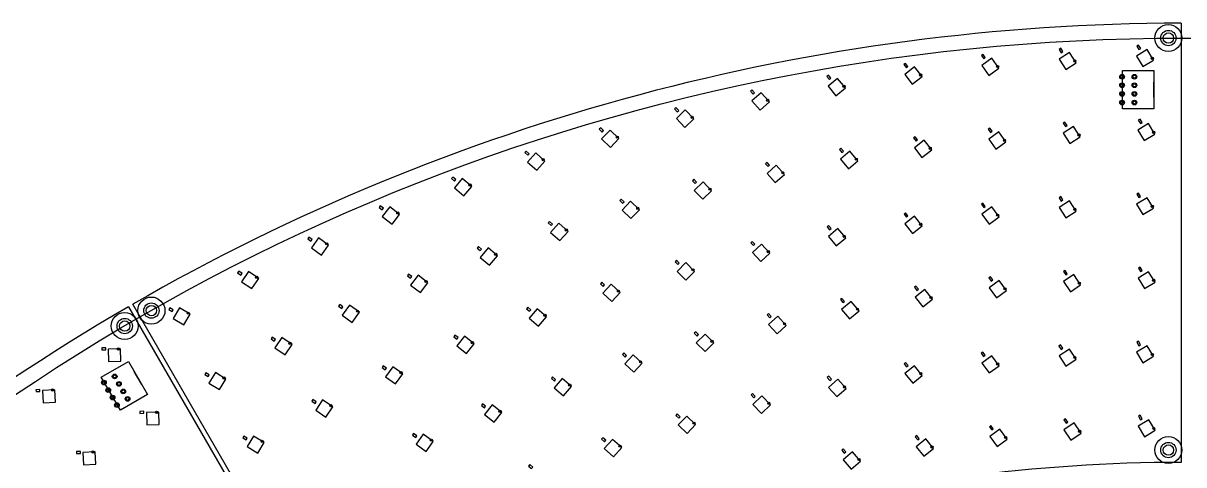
# Model space of a CAD drawing. Header units: millimetres. Extents: x -854 to 854, y -854 to 854.
# Drawn here: x -470.6 to 0, y 675 to 854 of the extents above; entities that cross this region are included whole.
import ezdxf

# ---------------------------------------------------------------- set-up
doc = ezdxf.new("R2010")
doc.units = ezdxf.units.MM
for name, color, linetype in [('CAP', 30, 'Continuous'), ('LED', 7, 'Continuous'), ('MOUNT', 1, 'Continuous'), ('OUTLINE', 2, 'Continuous'), ('WAGO', 3, 'Continuous')]:
    doc.layers.add(name, color=color, linetype=linetype)

msp = doc.modelspace()

# ---------------------------------------------------------------- linework, layer by layer
at = {"layer": 'CAP'}
for points in [[(-49.02, 842.48), (-49.9, 843.82), (-50.56, 843.38), (-49.69, 842.05), (-49.02, 842.48)], [(-17.48, 843.73), (-18.31, 845.1), (-18.99, 844.69), (-18.17, 843.31), (-17.48, 843.73)], [(-111.84, 836.47), (-112.81, 837.73), (-113.45, 837.25), (-112.48, 835.98), (-111.84, 836.47)], [(-80.49, 840.06), (-81.41, 841.37), (-82.06, 840.9), (-81.14, 839.6), (-80.49, 840.06)], [(-143.04, 831.7), (-144.06, 832.93), (-144.68, 832.42), (-143.66, 831.19), (-143.04, 831.7)], [(-174.04, 825.77), (-175.1, 826.96), (-175.7, 826.43), (-174.63, 825.24), (-174.04, 825.77)], [(-204.79, 818.68), (-205.9, 819.84), (-206.48, 819.28), (-205.37, 818.13), (-204.79, 818.68)], [(-16.92, 813.73), (-17.75, 815.1), (-18.43, 814.69), (-17.61, 813.32), (-16.92, 813.73)], [(-235.26, 810.45), (-236.41, 811.56), (-236.97, 810.99), (-235.82, 809.88), (-235.26, 810.45)], [(-77.69, 810.19), (-78.61, 811.5), (-79.26, 811.04), (-78.34, 809.73), (-77.69, 810.19)], [(-47.34, 812.53), (-48.21, 813.87), (-48.88, 813.43), (-48.01, 812.09), (-47.34, 812.53)], [(-107.93, 806.72), (-108.9, 807.99), (-109.53, 807.5), (-108.56, 806.23), (-107.93, 806.72)], [(-265.4, 801.09), (-266.59, 802.16), (-267.13, 801.56), (-265.93, 800.49), (-265.4, 801.09)], [(-138.01, 802.12), (-139.03, 803.35), (-139.65, 802.84), (-138.63, 801.61), (-138.01, 802.12)], [(-167.91, 796.4), (-168.98, 797.59), (-169.57, 797.06), (-168.51, 795.87), (-167.91, 796.4)], [(-295.17, 790.61), (-296.4, 791.63), (-296.91, 791.01), (-295.68, 789.99), (-295.17, 790.61)], [(-197.57, 789.57), (-198.68, 790.72), (-199.26, 790.16), (-198.15, 789.01), (-197.57, 789.57)], [(-226.96, 781.63), (-228.11, 782.74), (-228.66, 782.16), (-227.51, 781.05), (-226.96, 781.63)], [(-49.03, 782.37), (-49.91, 783.71), (-50.58, 783.27), (-49.7, 781.93), (-49.03, 782.37)], [(-17.49, 783.71), (-18.32, 785.08), (-19, 784.67), (-18.17, 783.3), (-17.49, 783.71)], [(-324.52, 779.02), (-325.79, 779.99), (-326.28, 779.36), (-325.01, 778.38), (-324.52, 779.02)], [(-111.83, 775.89), (-112.81, 777.15), (-113.44, 776.66), (-112.46, 775.4), (-111.83, 775.89)], [(-80.49, 779.77), (-81.43, 781.06), (-82.08, 780.6), (-81.14, 779.3), (-80.49, 779.77)], [(-256.02, 772.59), (-257.22, 773.66), (-257.75, 773.06), (-256.56, 772), (-256.02, 772.59)], [(-142.98, 770.76), (-144.02, 771.98), (-144.63, 771.46), (-143.59, 770.24), (-142.98, 770.76)], [(-353.42, 766.34), (-354.73, 767.26), (-355.19, 766.61), (-353.89, 765.69), (-353.42, 766.34)], [(-284.73, 762.48), (-285.96, 763.5), (-286.47, 762.88), (-285.24, 761.86), (-284.73, 762.48)], [(-173.9, 764.38), (-174.98, 765.55), (-175.57, 765.01), (-174.49, 763.84), (-173.9, 764.38)], [(-204.54, 756.76), (-205.67, 757.89), (-206.23, 757.32), (-205.1, 756.19), (-204.54, 756.76)], [(-381.83, 752.59), (-383.17, 753.46), (-383.61, 752.79), (-382.27, 751.92), (-381.83, 752.59)], [(-47.22, 752.43), (-48.1, 753.76), (-48.77, 753.32), (-47.89, 751.99), (-47.22, 752.43)], [(-16.88, 753.72), (-17.71, 755.09), (-18.4, 754.68), (-17.57, 753.31), (-16.88, 753.72)], [(-313.04, 751.3), (-314.31, 752.27), (-314.8, 751.64), (-313.53, 750.67), (-313.04, 751.3)], [(-234.84, 747.91), (-236.02, 748.99), (-236.56, 748.4), (-235.38, 747.32), (-234.84, 747.91)], [(-77.48, 749.92), (-78.41, 751.22), (-79.06, 750.75), (-78.13, 749.45), (-77.48, 749.92)], [(-107.61, 746.19), (-108.6, 747.45), (-109.23, 746.96), (-108.24, 745.7), (-107.61, 746.19)], [(-340.92, 739.07), (-342.22, 740), (-342.68, 739.34), (-341.38, 738.42), (-340.92, 739.07)], [(-264.77, 737.84), (-265.98, 738.88), (-266.5, 738.27), (-265.28, 737.23), (-264.77, 737.84)], [(-137.57, 741.25), (-138.61, 742.47), (-139.22, 741.95), (-138.18, 740.73), (-137.57, 741.25)], [(-409.7, 737.78), (-411.08, 738.61), (-411.49, 737.92), (-410.12, 737.1), (-409.7, 737.78)], [(-167.31, 735.11), (-168.39, 736.29), (-168.98, 735.74), (-167.89, 734.57), (-167.31, 735.11)], [(-368.31, 725.81), (-369.65, 726.68), (-370.09, 726.01), (-368.75, 725.14), (-368.31, 725.81)], [(-294.26, 726.58), (-295.52, 727.57), (-296.01, 726.94), (-294.75, 725.95), (-294.26, 726.58)], [(-196.77, 727.78), (-197.9, 728.91), (-198.47, 728.34), (-197.34, 727.21), (-196.77, 727.78)], [(-17.5, 723.7), (-18.33, 725.07), (-19.01, 724.65), (-18.18, 723.28), (-17.5, 723.7)], [(-437.11, 722.4), (-438.71, 722.37), (-438.69, 721.57), (-437.09, 721.6), (-437.11, 722.4)], [(-225.92, 719.26), (-227.09, 720.35), (-227.63, 719.76), (-226.46, 718.68), (-225.92, 719.26)], [(-80.5, 719.42), (-81.45, 720.71), (-82.09, 720.24), (-81.15, 718.95), (-80.5, 719.42)], [(-49.05, 722.25), (-49.93, 723.58), (-50.6, 723.13), (-49.71, 721.8), (-49.05, 722.25)], [(-111.81, 715.22), (-112.81, 716.47), (-113.43, 715.97), (-112.43, 714.72), (-111.81, 715.22)], [(-395.19, 711.53), (-396.56, 712.35), (-396.98, 711.67), (-395.61, 710.84), (-395.19, 711.53)], [(-323.28, 714.15), (-324.58, 715.08), (-325.04, 714.43), (-323.75, 713.5), (-323.28, 714.15)], [(-254.69, 709.58), (-255.91, 710.62), (-256.43, 710.01), (-255.21, 708.97), (-254.69, 709.58)], [(-142.9, 709.67), (-143.95, 710.87), (-144.55, 710.34), (-143.5, 709.14), (-142.9, 709.67)], [(-463.81, 705.55), (-465.41, 705.46), (-465.36, 704.66), (-463.77, 704.75), (-463.81, 705.55)], [(-351.77, 700.55), (-353.11, 701.43), (-353.55, 700.76), (-352.21, 699.88), (-351.77, 700.55)], [(-173.72, 702.76), (-174.82, 703.91), (-175.4, 703.36), (-174.3, 702.2), (-173.72, 702.76)], [(-421.62, 696.7), (-423.22, 696.67), (-423.21, 695.87), (-421.61, 695.9), (-421.62, 696.7)], [(-283.06, 698.75), (-284.32, 699.74), (-284.81, 699.11), (-283.55, 698.12), (-283.06, 698.75)], [(-204.21, 694.51), (-205.36, 695.62), (-205.91, 695.04), (-204.76, 693.93), (-204.21, 694.51)], [(-47.08, 692.31), (-47.97, 693.64), (-48.64, 693.2), (-47.75, 691.87), (-47.08, 692.31)], [(-16.84, 693.7), (-17.67, 695.07), (-18.35, 694.66), (-17.52, 693.29), (-16.84, 693.7)], [(-310.97, 686.79), (-312.26, 687.72), (-312.73, 687.07), (-311.43, 686.14), (-310.97, 686.79)], [(-77.24, 689.6), (-78.18, 690.89), (-78.83, 690.41), (-77.88, 689.12), (-77.24, 689.6)], [(-379.7, 685.82), (-381.06, 686.64), (-381.48, 685.96), (-380.11, 685.13), (-379.7, 685.82)], [(-234.31, 684.94), (-235.51, 686), (-236.04, 685.4), (-234.83, 684.34), (-234.31, 684.94)], [(-107.24, 685.57), (-108.24, 686.82), (-108.87, 686.32), (-107.87, 685.07), (-107.24, 685.57)], [(-447.38, 680.45), (-448.98, 680.36), (-448.93, 679.56), (-447.33, 679.65), (-447.38, 680.45)], [(-137.05, 680.24), (-138.1, 681.44), (-138.7, 680.92), (-137.65, 679.71), (-137.05, 680.24)], [(-263.96, 674.07), (-265.21, 675.07), (-265.71, 674.45), (-264.46, 673.45), (-263.96, 674.07)]]:
    msp.add_lwpolyline(points, dxfattribs=at)
at = {"layer": 'LED'}
for points in [[(-16.56, 836.42), (-12.28, 839), (-14.86, 843.28), (-19.14, 840.7), (-16.56, 836.42)], [(-79.02, 832.85), (-74.94, 835.74), (-77.83, 839.82), (-81.91, 836.92), (-79.02, 832.85)], [(-47.82, 835.22), (-43.64, 837.96), (-46.38, 842.14), (-50.56, 839.4), (-47.82, 835.22)], [(-110.1, 829.31), (-106.14, 832.35), (-109.18, 836.32), (-113.15, 833.28), (-110.1, 829.31)], [(-141.04, 824.61), (-137.19, 827.8), (-140.38, 831.65), (-144.23, 828.46), (-141.04, 824.61)], [(-171.77, 818.76), (-168.04, 822.09), (-171.37, 825.82), (-175.1, 822.49), (-171.77, 818.76)], [(-202.26, 811.77), (-198.66, 815.24), (-202.13, 818.84), (-205.73, 815.37), (-202.26, 811.77)], [(-232.48, 803.64), (-229.01, 807.24), (-232.61, 810.71), (-236.08, 807.1), (-232.48, 803.64)], [(-76.22, 802.98), (-72.14, 805.87), (-75.03, 809.95), (-79.11, 807.05), (-76.22, 802.98)], [(-46.14, 805.26), (-41.96, 808), (-44.69, 812.19), (-48.88, 809.45), (-46.14, 805.26)], [(-16, 806.43), (-11.71, 809.01), (-14.3, 813.29), (-18.58, 810.71), (-16, 806.43)], [(-106.19, 799.57), (-102.22, 802.61), (-105.26, 806.58), (-109.23, 803.53), (-106.19, 799.57)], [(-262.36, 794.38), (-259.03, 798.11), (-262.76, 801.44), (-266.09, 797.71), (-262.36, 794.38)], [(-136.01, 795.04), (-132.16, 798.23), (-135.35, 802.08), (-139.2, 798.89), (-136.01, 795.04)], [(-165.64, 789.39), (-161.91, 792.73), (-165.25, 796.45), (-168.97, 793.12), (-165.64, 789.39)], [(-291.88, 784.02), (-288.69, 787.87), (-292.54, 791.06), (-295.73, 787.21), (-291.88, 784.02)], [(-195.04, 782.65), (-191.44, 786.12), (-194.91, 789.72), (-198.51, 786.25), (-195.04, 782.65)], [(-224.17, 774.81), (-220.7, 778.41), (-224.3, 781.88), (-227.77, 778.28), (-224.17, 774.81)], [(-47.8, 775.11), (-43.63, 777.87), (-46.39, 782.04), (-50.56, 779.28), (-47.8, 775.11)], [(-16.55, 776.41), (-12.27, 779), (-14.86, 783.27), (-19.14, 780.69), (-16.55, 776.41)], [(-320.99, 772.55), (-317.95, 776.52), (-321.92, 779.56), (-324.96, 775.6), (-320.99, 772.55)], [(-78.97, 772.56), (-74.92, 775.48), (-77.84, 779.54), (-81.9, 776.62), (-78.97, 772.56)], [(-252.98, 765.88), (-249.65, 769.61), (-253.38, 772.94), (-256.71, 769.22), (-252.98, 765.88)], [(-110.02, 768.75), (-106.08, 771.84), (-109.17, 775.77), (-113.1, 772.69), (-110.02, 768.75)], [(-140.88, 763.7), (-137.07, 766.94), (-140.31, 770.75), (-144.12, 767.51), (-140.88, 763.7)], [(-349.65, 760.01), (-346.76, 764.09), (-350.84, 766.98), (-353.73, 762.9), (-349.65, 760.01)], [(-281.45, 755.89), (-278.26, 759.74), (-282.11, 762.93), (-285.3, 759.08), (-281.45, 755.89)], [(-171.52, 757.41), (-167.85, 760.8), (-171.24, 764.47), (-174.91, 761.08), (-171.52, 757.41)], [(-377.83, 746.41), (-375.09, 750.59), (-379.27, 753.33), (-382.01, 749.14), (-377.83, 746.41)], [(-201.88, 749.89), (-198.34, 753.42), (-201.88, 756.96), (-205.41, 753.42), (-201.88, 749.89)], [(-15.95, 746.42), (-11.67, 749), (-14.26, 753.28), (-18.54, 750.69), (-15.95, 746.42)], [(-309.51, 744.84), (-306.47, 748.8), (-310.44, 751.85), (-313.48, 747.88), (-309.51, 744.84)], [(-231.91, 741.15), (-228.52, 744.82), (-232.19, 748.21), (-235.59, 744.54), (-231.91, 741.15)], [(-75.96, 742.71), (-71.9, 745.63), (-74.82, 749.69), (-78.88, 746.77), (-75.96, 742.71)], [(-45.99, 745.17), (-41.82, 747.92), (-44.58, 752.1), (-48.75, 749.34), (-45.99, 745.17)], [(-105.8, 739.05), (-101.87, 742.13), (-104.95, 746.07), (-108.89, 742.99), (-105.8, 739.05)], [(-337.15, 732.74), (-334.25, 736.82), (-338.33, 739.71), (-341.22, 735.64), (-337.15, 732.74)], [(-135.48, 734.19), (-131.67, 737.43), (-134.91, 741.24), (-138.72, 738), (-135.48, 734.19)], [(-405.47, 731.76), (-402.89, 736.04), (-407.17, 738.62), (-409.76, 734.34), (-405.47, 731.76)], [(-261.57, 731.21), (-258.33, 735.02), (-262.13, 738.26), (-265.37, 734.45), (-261.57, 731.21)], [(-164.93, 728.14), (-161.25, 731.53), (-164.64, 735.21), (-168.32, 731.82), (-164.93, 728.14)], [(-364.31, 719.62), (-361.57, 723.81), (-365.75, 726.55), (-368.49, 722.36), (-364.31, 719.62)], [(-290.8, 720.09), (-287.71, 724.02), (-291.65, 727.1), (-294.73, 723.17), (-290.8, 720.09)], [(-194.11, 720.91), (-190.58, 724.44), (-194.11, 727.98), (-197.65, 724.44), (-194.11, 720.91)], [(-430.98, 717.03), (-431.08, 722.03), (-436.08, 721.93), (-435.98, 716.93), (-430.98, 717.03)], [(-47.78, 714.99), (-43.62, 717.77), (-46.4, 721.93), (-50.56, 719.15), (-47.78, 714.99)], [(-16.55, 716.39), (-12.27, 718.99), (-14.87, 723.26), (-19.14, 720.67), (-16.55, 716.39)], [(-222.98, 712.51), (-219.59, 716.18), (-223.27, 719.57), (-226.66, 715.9), (-222.98, 712.51)], [(-78.92, 712.23), (-74.89, 715.18), (-77.85, 719.21), (-81.88, 716.26), (-78.92, 712.23)], [(-390.96, 705.5), (-388.38, 709.78), (-392.66, 712.36), (-395.24, 708.08), (-390.96, 705.5)], [(-319.55, 707.79), (-316.63, 711.85), (-320.69, 714.77), (-323.61, 710.71), (-319.55, 707.79)], [(-109.91, 708.11), (-106.01, 711.24), (-109.14, 715.13), (-113.04, 712.01), (-109.91, 708.11)], [(-251.49, 702.95), (-248.25, 706.76), (-252.06, 710), (-255.3, 706.19), (-251.49, 702.95)], [(-140.7, 702.64), (-136.94, 705.93), (-140.23, 709.69), (-143.99, 706.4), (-140.7, 702.64)], [(-457.49, 700.41), (-457.77, 705.4), (-462.76, 705.12), (-462.48, 700.13), (-457.49, 700.41)], [(-347.8, 694.35), (-345.04, 698.52), (-349.21, 701.28), (-351.97, 697.11), (-347.8, 694.35)], [(-171.21, 695.83), (-167.6, 699.29), (-171.06, 702.9), (-174.67, 699.44), (-171.21, 695.83)], [(-279.59, 692.25), (-276.51, 696.19), (-280.45, 699.27), (-283.53, 695.34), (-279.59, 692.25)], [(-415.5, 691.33), (-415.59, 696.33), (-420.59, 696.24), (-420.5, 691.24), (-415.5, 691.33)], [(-201.4, 687.7), (-197.94, 691.31), (-201.55, 694.77), (-205.01, 691.16), (-201.4, 687.7)], [(-45.82, 685.06), (-41.66, 687.83), (-44.44, 691.99), (-48.6, 689.21), (-45.82, 685.06)], [(-15.89, 686.4), (-11.62, 689), (-14.21, 693.27), (-18.49, 690.68), (-15.89, 686.4)], [(-307.24, 680.44), (-304.32, 684.49), (-308.38, 687.41), (-311.3, 683.36), (-307.24, 680.44)], [(-75.66, 682.4), (-71.62, 685.36), (-74.58, 689.39), (-78.61, 686.44), (-75.66, 682.4)], [(-375.47, 679.78), (-372.89, 684.06), (-377.16, 686.65), (-379.75, 682.37), (-375.47, 679.78)], [(-231.21, 678.26), (-227.91, 682.02), (-231.67, 685.32), (-234.96, 681.56), (-231.21, 678.26)], [(-105.35, 678.46), (-101.45, 681.58), (-104.58, 685.48), (-108.48, 682.35), (-105.35, 678.46)], [(-441.06, 675.31), (-441.34, 680.3), (-446.33, 680.02), (-446.05, 675.03), (-441.06, 675.31)], [(-134.84, 673.21), (-131.08, 676.51), (-134.38, 680.27), (-138.14, 676.97), (-134.84, 673.21)]]:
    msp.add_lwpolyline(points, dxfattribs=at)
for centre in [(-44.17, 838.68), (-12.78, 839.75), (-106.72, 833.04), (-75.5, 836.44), (-137.8, 828.46), (-168.68, 822.73), (-199.32, 815.85), (-12.22, 809.75), (-229.69, 807.83), (-72.7, 806.57), (-42.49, 808.73), (-102.81, 803.29), (-259.73, 798.67), (-132.77, 798.89), (-162.55, 793.36), (-289.42, 788.4), (-192.1, 786.73), (-318.69, 777.03), (-221.38, 779), (-75.48, 776.18), (-44.17, 778.59), (-12.78, 779.74), (-106.68, 772.51), (-250.36, 770.17), (-137.7, 767.59), (-347.52, 764.57), (-278.98, 760.28), (-168.49, 761.43), (-199.02, 754.02), (-375.87, 751.04), (-307.21, 749.31), (-42.36, 748.65), (-12.18, 749.75), (-229.22, 745.4), (-72.47, 746.34), (-102.46, 742.81), (-403.69, 736.46), (-335.02, 737.3), (-259.04, 735.56), (-132.29, 738.08), (-161.9, 732.16), (-362.35, 724.26), (-288.45, 724.54), (-191.25, 725.05), (-431.98, 721.96), (-12.78, 719.73), (-220.29, 716.76), (-75.46, 715.88), (-44.16, 718.49), (-389.18, 710.2), (-317.39, 712.33), (-106.62, 711.91), (-248.97, 707.31), (-137.57, 706.58), (-458.67, 705.3), (-416.49, 696.26), (-345.82, 698.98), (-277.25, 696.71), (-168.26, 699.9), (-198.63, 691.9), (-42.2, 688.55), (-12.13, 689.74), (-373.68, 684.49), (-305.08, 684.98), (-228.62, 682.58), (-102.05, 682.26), (-72.2, 686.06), (-442.24, 680.2), (-131.72, 677.15)]:
    msp.add_circle(centre, 0.45, dxfattribs=at)
at = {"layer": 'MOUNT'}
for centre, radius in [((-6.25, 848), 5.5), ((-6.25, 848), 3.1), ((-6.25, 848), 2.11), ((-418.59, 737.51), 5.5), ((-418.59, 737.51), 3.1), ((-418.59, 737.51), 2.11), ((-429.41, 731.26), 5.5), ((-429.41, 731.26), 3.1), ((-429.41, 731.26), 2.11), ((-6.25, 681), 5.5), ((-6.25, 681), 3.1), ((-6.25, 681), 2.11)]:
    msp.add_circle(centre, radius, dxfattribs=at)
at = {"layer": 'OUTLINE'}
for p, q in [((-1, 854), (-1, 676)), ((-427.87, 739.09), (-338.87, 584.93)), ((-337.13, 585.93), (-426.13, 740.09))]:
    msp.add_line(p, q, dxfattribs=at)
msp.add_circle((0, 0), 848, dxfattribs=at)
for radius, start, end in [(854, 90.0671, 119.9329), (854, 120.0671, 149.9329), (676, 90.0848, 119.9152)]:
    msp.add_arc((0, 0), radius, start, end, dxfattribs=at)
at = {"layer": 'WAGO'}
for p, q in [((-12.1, 824.08), (-12.1, 830.08)), ((-422.52, 707.62), (-425.52, 712.82))]:
    msp.add_line(p, q, dxfattribs=at)
for points in [[(-24.8, 819.33), (-24.8, 834.83), (-12.1, 834.83), (-12.1, 819.33), (-24.8, 819.33)], [(-431.14, 697.16), (-438.89, 710.58), (-427.89, 716.93), (-420.14, 703.51), (-431.14, 697.16)]]:
    msp.add_lwpolyline(points, dxfattribs=at)
for centre, radius in [((-25, 832.33), 0.95), ((-25, 832.33), 0.6), ((-20, 832.33), 0.95), ((-20, 832.33), 0.6), ((-25, 828.83), 0.95), ((-25, 828.83), 0.6), ((-20, 828.83), 0.95), ((-20, 828.83), 0.6), ((-25, 825.33), 0.95), ((-25, 825.33), 0.6), ((-20, 825.33), 0.95), ((-20, 825.33), 0.6), ((-25, 821.83), 0.95), ((-25, 821.83), 0.6), ((-20, 821.83), 0.95), ((-20, 821.83), 0.6), ((-433.48, 710.81), 0.95), ((-433.48, 710.81), 0.6), ((-437.81, 708.31), 0.95), ((-437.81, 708.31), 0.6), ((-436.06, 705.28), 0.95), ((-436.06, 705.28), 0.6), ((-431.73, 707.78), 0.95), ((-431.73, 707.78), 0.6), ((-434.31, 702.25), 0.95), ((-434.31, 702.25), 0.6), ((-429.98, 704.75), 0.95), ((-429.98, 704.75), 0.6), ((-428.23, 701.72), 0.95), ((-428.23, 701.72), 0.6), ((-432.56, 699.22), 0.95), ((-432.56, 699.22), 0.6)]:
    msp.add_circle(centre, radius, dxfattribs=at)

doc.saveas('drawing.dxf')
